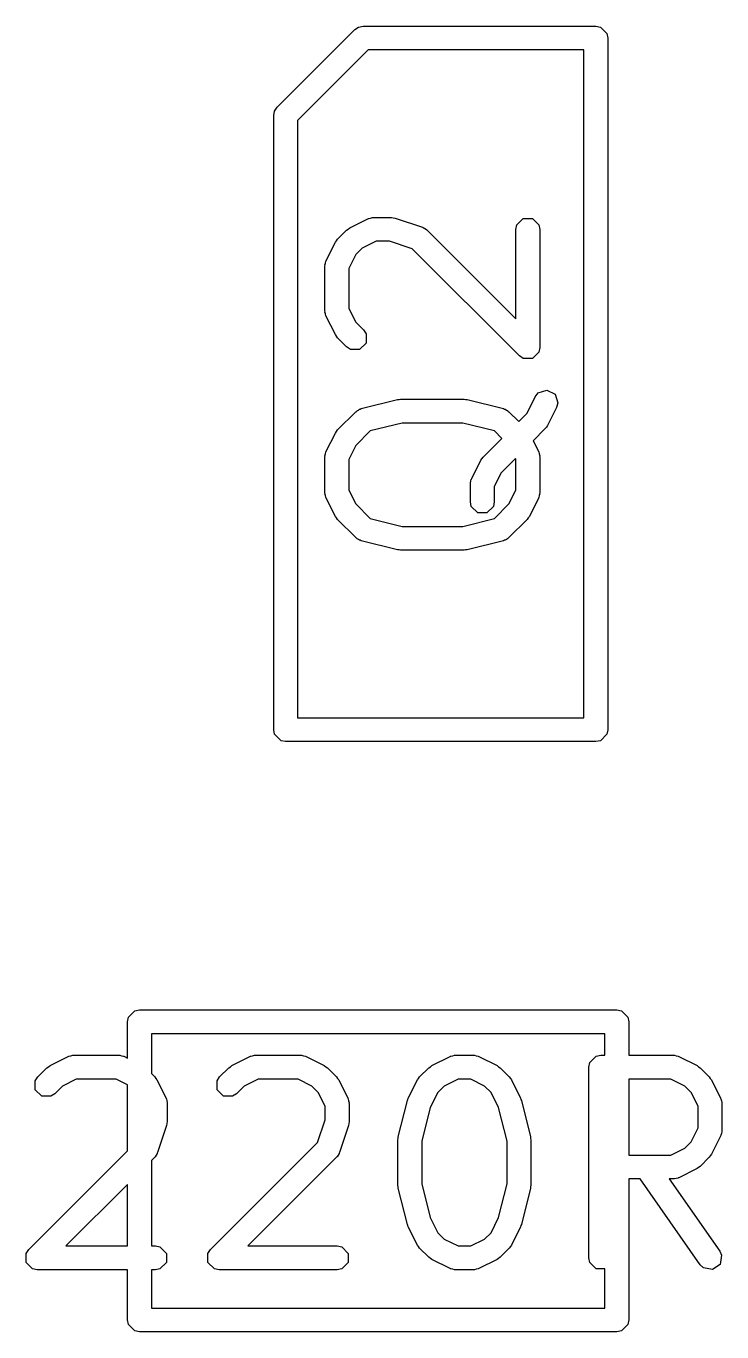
# Model space of a CAD drawing. Header units: inches. Extents: x -1.73 to 1.98, y -0.03 to 4.65.
# Drawn here: x -0.6919 to -0.5771, y 3.0999 to 3.3155 of the extents above; entities that cross this region are included whole.
import ezdxf

# ---------------------------------------------------------------- set-up
doc = ezdxf.new("R2010")
doc.units = ezdxf.units.IN
doc.header["$MEASUREMENT"] = 0
doc.layers.add('BLACK', color=250, linetype='CONTINUOUS')

msp = doc.modelspace()

# ---------------------------------------------------------------- linework, layer by layer
at = {"layer": 'BLACK', "linetype": 'CONTINUOUS'}
for p, q in [((-0.63771, 3.31488), (-0.63707, 3.3153)), ((-0.63707, 3.3153), (-0.63632, 3.31545)), ((-0.63707, 3.3153), (-0.63707, 3.3153)), ((-0.63632, 3.31545), (-0.59793, 3.31545)), ((-0.59793, 3.31545), (-0.59718, 3.3153)), ((-0.59718, 3.3153), (-0.59611, 3.31424)), ((-0.65051, 3.30208), (-0.63771, 3.31488)), ((-0.59611, 3.31424), (-0.59596, 3.31348)), ((-0.59596, 3.31348), (-0.59596, 3.19931)), ((-0.6355, 3.31152), (-0.64715, 3.29987)), ((-0.5999, 3.31152), (-0.6355, 3.31152)), ((-0.5999, 3.20128), (-0.5999, 3.31152)), ((-0.65108, 3.30069), (-0.65093, 3.30144)), ((-0.65108, 3.19931), (-0.65108, 3.30069)), ((-0.65093, 3.30144), (-0.65051, 3.30208)), ((-0.64715, 3.29987), (-0.64715, 3.20128)), ((-0.63853, 3.28216), (-0.63553, 3.28366)), ((-0.63553, 3.28366), (-0.63544, 3.28368)), ((-0.63544, 3.28368), (-0.63541, 3.28371)), ((-0.63541, 3.28371), (-0.6351, 3.28377)), ((-0.6351, 3.28377), (-0.63479, 3.28386)), ((-0.63479, 3.28386), (-0.63475, 3.28384)), ((-0.63475, 3.28384), (-0.63465, 3.28386)), ((-0.63465, 3.28386), (-0.63165, 3.28386)), ((-0.63165, 3.28386), (-0.63135, 3.2838)), ((-0.63135, 3.2838), (-0.63103, 3.28376)), ((-0.63103, 3.28376), (-0.62653, 3.28226)), ((-0.61098, 3.28265), (-0.60991, 3.28371)), ((-0.60991, 3.28371), (-0.6084, 3.28371)), ((-0.6084, 3.28371), (-0.60734, 3.28265)), ((-0.64055, 3.28029), (-0.63905, 3.28179)), ((-0.63905, 3.28179), (-0.63878, 3.28196)), ((-0.63878, 3.28196), (-0.63853, 3.28216)), ((-0.62653, 3.28226), (-0.62645, 3.28221)), ((-0.62645, 3.28221), (-0.6264, 3.28221)), ((-0.6264, 3.28221), (-0.62614, 3.28204)), ((-0.62614, 3.28204), (-0.62587, 3.28188)), ((-0.62587, 3.28188), (-0.62585, 3.28184)), ((-0.62585, 3.28184), (-0.62576, 3.28179)), ((-0.62576, 3.28179), (-0.61113, 3.26715)), ((-0.61113, 3.28189), (-0.61098, 3.28265)), ((-0.61113, 3.26715), (-0.61113, 3.28189)), ((-0.60734, 3.28265), (-0.60719, 3.28189)), ((-0.60719, 3.28189), (-0.60719, 3.2624)), ((-0.64241, 3.27678), (-0.64091, 3.27978)), ((-0.64091, 3.27978), (-0.64072, 3.28002)), ((-0.64072, 3.28002), (-0.64055, 3.28029)), ((-0.63649, 3.27878), (-0.63754, 3.27773)), ((-0.63419, 3.27993), (-0.63649, 3.27878)), ((-0.63197, 3.27993), (-0.63419, 3.27993)), ((-0.62822, 3.27867), (-0.63197, 3.27993)), ((-0.61055, 3.261), (-0.62822, 3.27867)), ((-0.64253, 3.27634), (-0.64247, 3.27665)), ((-0.64247, 3.27665), (-0.64244, 3.27668)), ((-0.64244, 3.27668), (-0.64241, 3.27678)), ((-0.63754, 3.27773), (-0.63869, 3.27543)), ((-0.64262, 3.27603), (-0.64253, 3.27634)), ((-0.6426, 3.27599), (-0.64262, 3.27603)), ((-0.64262, 3.2759), (-0.6426, 3.27599)), ((-0.64262, 3.2684), (-0.64262, 3.2759)), ((-0.63869, 3.27543), (-0.63869, 3.26886)), ((-0.6426, 3.2683), (-0.64262, 3.2684)), ((-0.64262, 3.26826), (-0.6426, 3.2683)), ((-0.64253, 3.26795), (-0.64262, 3.26826)), ((-0.64247, 3.26764), (-0.64253, 3.26795)), ((-0.63869, 3.26886), (-0.63754, 3.26656)), ((-0.64244, 3.26761), (-0.64247, 3.26764)), ((-0.64241, 3.26752), (-0.64244, 3.26761)), ((-0.64091, 3.26452), (-0.64241, 3.26752)), ((-0.63754, 3.26656), (-0.63626, 3.26529)), ((-0.64072, 3.26427), (-0.64091, 3.26452)), ((-0.64055, 3.264), (-0.64072, 3.26427)), ((-0.63905, 3.2625), (-0.64055, 3.264)), ((-0.63626, 3.26529), (-0.63584, 3.26465)), ((-0.63584, 3.26465), (-0.63584, 3.26314)), ((-0.63841, 3.26208), (-0.63905, 3.2625)), ((-0.6369, 3.26208), (-0.63841, 3.26208)), ((-0.63584, 3.26314), (-0.6369, 3.26208)), ((-0.60734, 3.26164), (-0.6084, 3.26058)), ((-0.60719, 3.2624), (-0.60734, 3.26164)), ((-0.60991, 3.26058), (-0.61055, 3.261)), ((-0.6084, 3.26058), (-0.60991, 3.26058)), ((-0.60792, 3.25428), (-0.60745, 3.25489)), ((-0.60745, 3.25489), (-0.60602, 3.25536)), ((-0.60602, 3.25536), (-0.60467, 3.25469)), ((-0.63663, 3.25231), (-0.63063, 3.25381)), ((-0.63063, 3.25381), (-0.63039, 3.25382)), ((-0.63039, 3.25382), (-0.63016, 3.25387)), ((-0.63016, 3.25387), (-0.61966, 3.25387)), ((-0.61966, 3.25387), (-0.61942, 3.25382)), ((-0.61942, 3.25382), (-0.61918, 3.25381)), ((-0.61918, 3.25381), (-0.61318, 3.25231)), ((-0.60928, 3.25156), (-0.60792, 3.25428)), ((-0.60467, 3.25469), (-0.60419, 3.25326)), ((-0.60419, 3.25326), (-0.6044, 3.25252)), ((-0.64055, 3.24879), (-0.63755, 3.25179)), ((-0.63755, 3.25179), (-0.63737, 3.25191)), ((-0.63737, 3.25191), (-0.63733, 3.25198)), ((-0.63733, 3.25198), (-0.63711, 3.25208)), ((-0.63711, 3.25208), (-0.63691, 3.25222)), ((-0.63691, 3.25222), (-0.63682, 3.25222)), ((-0.63682, 3.25222), (-0.63663, 3.25231)), ((-0.61318, 3.25231), (-0.61299, 3.25222)), ((-0.61299, 3.25222), (-0.6129, 3.25222)), ((-0.6129, 3.25222), (-0.6127, 3.25208)), ((-0.6127, 3.25208), (-0.61249, 3.25198)), ((-0.61249, 3.25198), (-0.61244, 3.25191)), ((-0.61244, 3.25191), (-0.61227, 3.25179)), ((-0.61227, 3.25179), (-0.61066, 3.25018)), ((-0.61066, 3.25018), (-0.60928, 3.25156)), ((-0.6044, 3.25252), (-0.6059, 3.24952)), ((-0.64091, 3.24828), (-0.64072, 3.24853)), ((-0.64072, 3.24853), (-0.64055, 3.24879)), ((-0.63515, 3.24862), (-0.63754, 3.24623)), ((-0.62991, 3.24993), (-0.63515, 3.24862)), ((-0.6199, 3.24993), (-0.62991, 3.24993)), ((-0.61466, 3.24862), (-0.6199, 3.24993)), ((-0.61344, 3.2474), (-0.61466, 3.24862)), ((-0.60627, 3.24901), (-0.60826, 3.24701)), ((-0.60609, 3.24927), (-0.60627, 3.24901)), ((-0.6059, 3.24952), (-0.60609, 3.24927)), ((-0.64241, 3.24528), (-0.64091, 3.24828)), ((-0.63754, 3.24623), (-0.63869, 3.24393)), ((-0.61655, 3.24429), (-0.61344, 3.2474)), ((-0.60826, 3.24701), (-0.6074, 3.24528)), ((-0.64262, 3.24454), (-0.64253, 3.24484)), ((-0.6426, 3.2445), (-0.64262, 3.24454)), ((-0.64262, 3.2444), (-0.6426, 3.2445)), ((-0.64262, 3.2384), (-0.64262, 3.2444)), ((-0.64253, 3.24484), (-0.64247, 3.24515)), ((-0.64247, 3.24515), (-0.64244, 3.24518)), ((-0.64244, 3.24518), (-0.64241, 3.24528)), ((-0.61672, 3.24403), (-0.61655, 3.24429)), ((-0.6112, 3.24408), (-0.61354, 3.24173)), ((-0.61113, 3.24393), (-0.6112, 3.24408)), ((-0.6074, 3.24528), (-0.60737, 3.24518)), ((-0.60737, 3.24518), (-0.60734, 3.24515)), ((-0.60734, 3.24515), (-0.60728, 3.24484)), ((-0.60728, 3.24484), (-0.60719, 3.24454)), ((-0.60719, 3.24454), (-0.60721, 3.2445)), ((-0.60721, 3.2445), (-0.60719, 3.2444)), ((-0.60719, 3.2444), (-0.60719, 3.2384)), ((-0.63869, 3.24393), (-0.63869, 3.23886)), ((-0.61842, 3.24078), (-0.61692, 3.24378)), ((-0.61692, 3.24378), (-0.61672, 3.24403)), ((-0.61113, 3.23886), (-0.61113, 3.24393)), ((-0.61863, 3.2399), (-0.61861, 3.24)), ((-0.61863, 3.2369), (-0.61863, 3.2399)), ((-0.61862, 3.24004), (-0.61854, 3.24034)), ((-0.61861, 3.24), (-0.61862, 3.24004)), ((-0.61854, 3.24034), (-0.61848, 3.24065)), ((-0.61848, 3.24065), (-0.61844, 3.24069)), ((-0.61844, 3.24069), (-0.61842, 3.24078)), ((-0.61354, 3.24173), (-0.61469, 3.23944)), ((-0.6426, 3.2383), (-0.64262, 3.2384)), ((-0.64262, 3.23826), (-0.6426, 3.2383)), ((-0.64253, 3.23796), (-0.64262, 3.23826)), ((-0.64247, 3.23765), (-0.64253, 3.23796)), ((-0.64244, 3.23761), (-0.64247, 3.23765)), ((-0.64241, 3.23752), (-0.64244, 3.23761)), ((-0.63869, 3.23886), (-0.63754, 3.23657)), ((-0.61469, 3.23944), (-0.61469, 3.2369)), ((-0.61228, 3.23657), (-0.61113, 3.23886)), ((-0.60737, 3.23761), (-0.6074, 3.23752)), ((-0.60734, 3.23765), (-0.60737, 3.23761)), ((-0.60728, 3.23796), (-0.60734, 3.23765)), ((-0.60719, 3.23826), (-0.60728, 3.23796)), ((-0.60719, 3.2384), (-0.60721, 3.2383)), ((-0.60721, 3.2383), (-0.60719, 3.23826)), ((-0.64091, 3.23452), (-0.64241, 3.23752)), ((-0.63754, 3.23657), (-0.63515, 3.23418)), ((-0.61848, 3.23615), (-0.61863, 3.2369)), ((-0.61741, 3.23508), (-0.61848, 3.23615)), ((-0.61484, 3.23615), (-0.6159, 3.23508)), ((-0.61469, 3.2369), (-0.61484, 3.23615)), ((-0.61466, 3.23418), (-0.61228, 3.23657)), ((-0.6074, 3.23752), (-0.6089, 3.23452)), ((-0.64072, 3.23427), (-0.64091, 3.23452)), ((-0.64055, 3.23401), (-0.64072, 3.23427)), ((-0.63755, 3.23101), (-0.64055, 3.23401)), ((-0.63515, 3.23418), (-0.62991, 3.23287)), ((-0.6199, 3.23287), (-0.61466, 3.23418)), ((-0.6159, 3.23508), (-0.61741, 3.23508)), ((-0.60927, 3.23401), (-0.61227, 3.23101)), ((-0.60909, 3.23427), (-0.60927, 3.23401)), ((-0.6089, 3.23452), (-0.60909, 3.23427)), ((-0.62991, 3.23287), (-0.6199, 3.23287)), ((-0.63737, 3.23089), (-0.63755, 3.23101)), ((-0.63733, 3.23082), (-0.63737, 3.23089)), ((-0.63711, 3.23072), (-0.63733, 3.23082)), ((-0.63691, 3.23058), (-0.63711, 3.23072)), ((-0.63682, 3.23058), (-0.63691, 3.23058)), ((-0.63663, 3.23049), (-0.63682, 3.23058)), ((-0.63063, 3.22899), (-0.63663, 3.23049)), ((-0.63039, 3.22898), (-0.63063, 3.22899)), ((-0.63016, 3.22893), (-0.63039, 3.22898)), ((-0.61942, 3.22898), (-0.61966, 3.22893)), ((-0.61918, 3.22899), (-0.61942, 3.22898)), ((-0.61318, 3.23049), (-0.61918, 3.22899)), ((-0.61299, 3.23058), (-0.61318, 3.23049)), ((-0.6129, 3.23058), (-0.61299, 3.23058)), ((-0.6127, 3.23072), (-0.6129, 3.23058)), ((-0.61249, 3.23082), (-0.6127, 3.23072)), ((-0.61244, 3.23089), (-0.61249, 3.23082)), ((-0.61227, 3.23101), (-0.61244, 3.23089)), ((-0.61966, 3.22893), (-0.63016, 3.22893)), ((-0.64715, 3.20128), (-0.5999, 3.20128)), ((-0.65093, 3.19856), (-0.65108, 3.19931)), ((-0.59596, 3.19931), (-0.59611, 3.19856)), ((-0.64987, 3.19749), (-0.65093, 3.19856)), ((-0.64911, 3.19734), (-0.64987, 3.19749)), ((-0.59793, 3.19734), (-0.64911, 3.19734)), ((-0.59718, 3.19749), (-0.59793, 3.19734)), ((-0.59611, 3.19856), (-0.59718, 3.19749)), ((-0.6752, 3.15108), (-0.67505, 3.15184)), ((-0.67505, 3.15184), (-0.67398, 3.1529)), ((-0.67398, 3.1529), (-0.67323, 3.15305)), ((-0.67323, 3.15305), (-0.59449, 3.15305)), ((-0.59449, 3.15305), (-0.59373, 3.1529)), ((-0.59373, 3.1529), (-0.59267, 3.15184)), ((-0.59267, 3.15184), (-0.59252, 3.15108)), ((-0.6752, 3.1451), (-0.6752, 3.15108)), ((-0.59252, 3.15108), (-0.59252, 3.14558)), ((-0.67126, 3.14911), (-0.67126, 3.14255)), ((-0.59646, 3.14911), (-0.67126, 3.14911)), ((-0.59646, 3.14558), (-0.59646, 3.14911)), ((-0.68798, 3.14387), (-0.68498, 3.14537)), ((-0.68498, 3.14537), (-0.68489, 3.14539)), ((-0.68489, 3.14539), (-0.68486, 3.14543)), ((-0.68486, 3.14543), (-0.68455, 3.14549)), ((-0.68455, 3.14549), (-0.68424, 3.14557)), ((-0.68424, 3.14557), (-0.6842, 3.14556)), ((-0.6842, 3.14556), (-0.6841, 3.14558)), ((-0.6841, 3.14558), (-0.6766, 3.14558)), ((-0.6766, 3.14558), (-0.67651, 3.14556)), ((-0.67651, 3.14556), (-0.67646, 3.14557)), ((-0.67646, 3.14557), (-0.67616, 3.14549)), ((-0.67616, 3.14549), (-0.67585, 3.14543)), ((-0.67585, 3.14543), (-0.67582, 3.14539)), ((-0.67582, 3.14539), (-0.67572, 3.14537)), ((-0.67572, 3.14537), (-0.6752, 3.1451)), ((-0.65799, 3.14387), (-0.65499, 3.14537)), ((-0.65499, 3.14537), (-0.65489, 3.14539)), ((-0.65489, 3.14539), (-0.65486, 3.14543)), ((-0.65486, 3.14543), (-0.65455, 3.14549)), ((-0.65455, 3.14549), (-0.65425, 3.14557)), ((-0.65425, 3.14557), (-0.6542, 3.14556)), ((-0.6542, 3.14556), (-0.65411, 3.14558)), ((-0.65411, 3.14558), (-0.64661, 3.14558)), ((-0.64661, 3.14558), (-0.64651, 3.14556)), ((-0.64651, 3.14556), (-0.64647, 3.14557)), ((-0.64647, 3.14557), (-0.64616, 3.14549)), ((-0.64616, 3.14549), (-0.64585, 3.14543)), ((-0.64585, 3.14543), (-0.64582, 3.14539)), ((-0.64582, 3.14539), (-0.64573, 3.14537)), ((-0.64573, 3.14537), (-0.64273, 3.14387)), ((-0.62499, 3.14387), (-0.62199, 3.14537)), ((-0.62199, 3.14537), (-0.6219, 3.14539)), ((-0.6219, 3.14539), (-0.62186, 3.14543)), ((-0.62186, 3.14543), (-0.62155, 3.14549)), ((-0.62155, 3.14549), (-0.62125, 3.14557)), ((-0.62125, 3.14557), (-0.62121, 3.14556)), ((-0.62121, 3.14556), (-0.62111, 3.14558)), ((-0.62111, 3.14558), (-0.61811, 3.14558)), ((-0.61811, 3.14558), (-0.61801, 3.14556)), ((-0.61801, 3.14556), (-0.61797, 3.14557)), ((-0.61797, 3.14557), (-0.61767, 3.14549)), ((-0.61767, 3.14549), (-0.61736, 3.14543)), ((-0.61736, 3.14543), (-0.61733, 3.14539)), ((-0.61733, 3.14539), (-0.61723, 3.14537)), ((-0.61723, 3.14537), (-0.61423, 3.14387)), ((-0.59893, 3.14436), (-0.59787, 3.14543)), ((-0.59787, 3.14543), (-0.59711, 3.14558)), ((-0.59711, 3.14558), (-0.59646, 3.14558)), ((-0.59252, 3.14558), (-0.58511, 3.14558)), ((-0.58511, 3.14558), (-0.58502, 3.14556)), ((-0.58502, 3.14556), (-0.58497, 3.14557)), ((-0.58497, 3.14557), (-0.58467, 3.14549)), ((-0.58467, 3.14549), (-0.58436, 3.14543)), ((-0.58436, 3.14543), (-0.58433, 3.14539)), ((-0.58433, 3.14539), (-0.58423, 3.14537)), ((-0.58423, 3.14537), (-0.58123, 3.14387)), ((-0.68999, 3.142), (-0.68849, 3.1435)), ((-0.68849, 3.1435), (-0.68823, 3.14367)), ((-0.68823, 3.14367), (-0.68798, 3.14387)), ((-0.66, 3.142), (-0.6585, 3.1435)), ((-0.6585, 3.1435), (-0.65823, 3.14367)), ((-0.65823, 3.14367), (-0.65799, 3.14387)), ((-0.64273, 3.14387), (-0.64248, 3.14367)), ((-0.64248, 3.14367), (-0.64222, 3.1435)), ((-0.64222, 3.1435), (-0.64072, 3.142)), ((-0.627, 3.142), (-0.6255, 3.1435)), ((-0.6255, 3.1435), (-0.62524, 3.14367)), ((-0.62524, 3.14367), (-0.62499, 3.14387)), ((-0.61423, 3.14387), (-0.61398, 3.14367)), ((-0.61398, 3.14367), (-0.61372, 3.1435)), ((-0.61372, 3.1435), (-0.61222, 3.142)), ((-0.59908, 3.14361), (-0.59893, 3.14436)), ((-0.59908, 3.11211), (-0.59908, 3.14361)), ((-0.58123, 3.14387), (-0.58098, 3.14367)), ((-0.58098, 3.14367), (-0.58072, 3.1435)), ((-0.58072, 3.1435), (-0.57922, 3.142)), ((-0.69042, 3.14136), (-0.68999, 3.142)), ((-0.69042, 3.13985), (-0.69042, 3.14136)), ((-0.68364, 3.14164), (-0.68594, 3.14049)), ((-0.67707, 3.14164), (-0.68364, 3.14164)), ((-0.6752, 3.1407), (-0.67707, 3.14164)), ((-0.6752, 3.1298), (-0.6752, 3.1407)), ((-0.67126, 3.14255), (-0.67071, 3.142)), ((-0.67071, 3.142), (-0.67054, 3.14174)), ((-0.67054, 3.14174), (-0.67034, 3.14149)), ((-0.67034, 3.14149), (-0.66884, 3.13849)), ((-0.66042, 3.14136), (-0.66, 3.142)), ((-0.66042, 3.13985), (-0.66042, 3.14136)), ((-0.65364, 3.14164), (-0.65594, 3.14049)), ((-0.64707, 3.14164), (-0.65364, 3.14164)), ((-0.64477, 3.14049), (-0.64707, 3.14164)), ((-0.64072, 3.142), (-0.64054, 3.14174)), ((-0.64054, 3.14174), (-0.64035, 3.14149)), ((-0.64035, 3.14149), (-0.63885, 3.13849)), ((-0.62887, 3.13849), (-0.62737, 3.14149)), ((-0.62737, 3.14149), (-0.62718, 3.14174)), ((-0.62718, 3.14174), (-0.627, 3.142)), ((-0.62065, 3.14164), (-0.62294, 3.14049)), ((-0.61857, 3.14164), (-0.62065, 3.14164)), ((-0.61628, 3.14049), (-0.61857, 3.14164)), ((-0.61222, 3.142), (-0.61204, 3.14174)), ((-0.61204, 3.14174), (-0.61185, 3.14149)), ((-0.61185, 3.14149), (-0.61035, 3.13849)), ((-0.58558, 3.14164), (-0.59252, 3.14164)), ((-0.59252, 3.14164), (-0.59252, 3.12908)), ((-0.58328, 3.14049), (-0.58558, 3.14164)), ((-0.57922, 3.142), (-0.57905, 3.14174)), ((-0.57905, 3.14174), (-0.57885, 3.14149)), ((-0.57885, 3.14149), (-0.57735, 3.13849)), ((-0.68935, 3.13879), (-0.69042, 3.13985)), ((-0.68785, 3.13879), (-0.68935, 3.13879)), ((-0.68721, 3.13921), (-0.68785, 3.13879)), ((-0.68594, 3.14049), (-0.68721, 3.13921)), ((-0.66884, 3.13849), (-0.66882, 3.13839)), ((-0.65936, 3.13879), (-0.66042, 3.13985)), ((-0.65785, 3.13879), (-0.65936, 3.13879)), ((-0.65721, 3.13921), (-0.65785, 3.13879)), ((-0.65594, 3.14049), (-0.65721, 3.13921)), ((-0.64373, 3.13944), (-0.64477, 3.14049)), ((-0.64258, 3.13714), (-0.64373, 3.13944)), ((-0.63885, 3.13849), (-0.63882, 3.13839)), ((-0.62893, 3.13828), (-0.62887, 3.13849)), ((-0.62399, 3.13944), (-0.62525, 3.13692)), ((-0.62294, 3.14049), (-0.62399, 3.13944)), ((-0.61523, 3.13944), (-0.61628, 3.14049)), ((-0.61397, 3.13692), (-0.61523, 3.13944)), ((-0.61035, 3.13849), (-0.61029, 3.13828)), ((-0.58223, 3.13944), (-0.58328, 3.14049)), ((-0.58108, 3.13714), (-0.58223, 3.13944)), ((-0.57735, 3.13849), (-0.57733, 3.13839)), ((-0.66882, 3.13839), (-0.66879, 3.13836)), ((-0.66879, 3.13836), (-0.66872, 3.13805)), ((-0.66872, 3.13805), (-0.66864, 3.13775)), ((-0.66864, 3.13775), (-0.66865, 3.1377)), ((-0.66865, 3.1377), (-0.66864, 3.13761)), ((-0.66864, 3.13761), (-0.66864, 3.13461)), ((-0.64258, 3.13493), (-0.64258, 3.13714)), ((-0.63882, 3.13839), (-0.63879, 3.13836)), ((-0.63879, 3.13836), (-0.63873, 3.13805)), ((-0.63873, 3.13805), (-0.63864, 3.13775)), ((-0.63864, 3.13775), (-0.63866, 3.1377)), ((-0.63866, 3.1377), (-0.63864, 3.13761)), ((-0.63864, 3.13761), (-0.63864, 3.13461)), ((-0.63052, 3.13209), (-0.62902, 3.13808)), ((-0.62902, 3.13808), (-0.62893, 3.13828)), ((-0.62525, 3.13692), (-0.62664, 3.13137)), ((-0.61258, 3.13137), (-0.61397, 3.13692)), ((-0.61029, 3.13828), (-0.6102, 3.13808)), ((-0.6102, 3.13808), (-0.6087, 3.13209)), ((-0.58108, 3.13357), (-0.58108, 3.13714)), ((-0.57733, 3.13839), (-0.5773, 3.13836)), ((-0.5773, 3.13836), (-0.57723, 3.13805)), ((-0.57723, 3.13805), (-0.57715, 3.13775)), ((-0.57715, 3.13775), (-0.57717, 3.1377)), ((-0.57717, 3.1377), (-0.57715, 3.13761)), ((-0.57715, 3.13761), (-0.57715, 3.13311)), ((-0.6687, 3.1343), (-0.66874, 3.13399)), ((-0.66864, 3.13461), (-0.6687, 3.1343)), ((-0.64383, 3.13117), (-0.64258, 3.13493)), ((-0.6387, 3.1343), (-0.63874, 3.13399)), ((-0.63864, 3.13461), (-0.6387, 3.1343)), ((-0.66874, 3.13399), (-0.67024, 3.12949)), ((-0.63874, 3.13399), (-0.64024, 3.12949)), ((-0.63053, 3.13184), (-0.63052, 3.13209)), ((-0.6087, 3.13209), (-0.60869, 3.13184)), ((-0.58223, 3.13127), (-0.58108, 3.13357)), ((-0.57735, 3.13223), (-0.57885, 3.12923)), ((-0.57733, 3.13232), (-0.57735, 3.13223)), ((-0.5773, 3.13235), (-0.57733, 3.13232)), ((-0.57723, 3.13266), (-0.5773, 3.13235)), ((-0.57715, 3.13297), (-0.57723, 3.13266)), ((-0.57715, 3.13311), (-0.57717, 3.13301)), ((-0.57717, 3.13301), (-0.57715, 3.13297)), ((-0.6615, 3.1135), (-0.64383, 3.13117)), ((-0.63058, 3.13161), (-0.63053, 3.13184)), ((-0.63058, 3.12411), (-0.63058, 3.13161)), ((-0.62664, 3.13137), (-0.62664, 3.12435)), ((-0.61258, 3.12435), (-0.61258, 3.13137)), ((-0.60869, 3.13184), (-0.60864, 3.13161)), ((-0.60864, 3.13161), (-0.60864, 3.12411)), ((-0.58558, 3.12908), (-0.58328, 3.13023)), ((-0.58328, 3.13023), (-0.58223, 3.13127)), ((-0.69149, 3.1135), (-0.6752, 3.1298)), ((-0.67071, 3.12872), (-0.67126, 3.12817)), ((-0.67126, 3.12817), (-0.67126, 3.11408)), ((-0.67066, 3.1288), (-0.67071, 3.12872)), ((-0.67062, 3.12882), (-0.67066, 3.1288)), ((-0.67046, 3.12909), (-0.67062, 3.12882)), ((-0.67028, 3.12935), (-0.67046, 3.12909)), ((-0.67024, 3.12949), (-0.67028, 3.1294)), ((-0.67028, 3.1294), (-0.67028, 3.12935)), ((-0.64072, 3.12872), (-0.65535, 3.11408)), ((-0.64066, 3.1288), (-0.64072, 3.12872)), ((-0.64062, 3.12882), (-0.64066, 3.1288)), ((-0.64046, 3.12909), (-0.64062, 3.12882)), ((-0.64029, 3.12935), (-0.64046, 3.12909)), ((-0.64024, 3.12949), (-0.64029, 3.1294)), ((-0.64029, 3.1294), (-0.64029, 3.12935)), ((-0.59252, 3.12908), (-0.58558, 3.12908)), ((-0.57922, 3.12872), (-0.58072, 3.12722)), ((-0.57905, 3.12898), (-0.57922, 3.12872)), ((-0.57885, 3.12923), (-0.57905, 3.12898)), ((-0.58123, 3.12685), (-0.58423, 3.12535)), ((-0.58098, 3.12704), (-0.58123, 3.12685)), ((-0.58072, 3.12722), (-0.58098, 3.12704)), ((-0.6752, 3.12423), (-0.68535, 3.11408)), ((-0.6752, 3.11408), (-0.6752, 3.12423)), ((-0.63053, 3.12387), (-0.63058, 3.12411)), ((-0.63052, 3.12363), (-0.63053, 3.12387)), ((-0.62902, 3.11763), (-0.63052, 3.12363)), ((-0.62664, 3.12435), (-0.62525, 3.1188)), ((-0.61397, 3.1188), (-0.61258, 3.12435)), ((-0.6087, 3.12363), (-0.6102, 3.11763)), ((-0.60869, 3.12387), (-0.6087, 3.12363)), ((-0.60864, 3.12411), (-0.60869, 3.12387)), ((-0.59064, 3.12514), (-0.59252, 3.12514)), ((-0.59252, 3.12514), (-0.59252, 3.10187)), ((-0.58073, 3.11098), (-0.59064, 3.12514)), ((-0.58511, 3.12514), (-0.58583, 3.12514)), ((-0.58583, 3.12514), (-0.5775, 3.11324)), ((-0.58502, 3.12516), (-0.58511, 3.12514)), ((-0.58497, 3.12515), (-0.58502, 3.12516)), ((-0.58467, 3.12523), (-0.58497, 3.12515)), ((-0.58436, 3.12529), (-0.58467, 3.12523)), ((-0.58433, 3.12532), (-0.58436, 3.12529)), ((-0.58423, 3.12535), (-0.58433, 3.12532)), ((-0.62893, 3.11744), (-0.62902, 3.11763)), ((-0.62887, 3.11723), (-0.62893, 3.11744)), ((-0.62737, 3.11423), (-0.62887, 3.11723)), ((-0.62525, 3.1188), (-0.62399, 3.11628)), ((-0.61523, 3.11628), (-0.61397, 3.1188)), ((-0.61035, 3.11723), (-0.61185, 3.11423)), ((-0.61029, 3.11744), (-0.61035, 3.11723)), ((-0.6102, 3.11763), (-0.61029, 3.11744)), ((-0.62399, 3.11628), (-0.62294, 3.11523)), ((-0.62294, 3.11523), (-0.62065, 3.11408)), ((-0.61857, 3.11408), (-0.61628, 3.11523)), ((-0.61628, 3.11523), (-0.61523, 3.11628)), ((-0.69192, 3.11286), (-0.69149, 3.1135)), ((-0.69192, 3.11136), (-0.69192, 3.11286)), ((-0.68535, 3.11408), (-0.6752, 3.11408)), ((-0.67126, 3.11408), (-0.6706, 3.11408)), ((-0.6706, 3.11408), (-0.66985, 3.11393)), ((-0.66985, 3.11393), (-0.66879, 3.11286)), ((-0.66879, 3.11286), (-0.66879, 3.11136)), ((-0.66192, 3.11286), (-0.6615, 3.1135)), ((-0.66192, 3.11136), (-0.66192, 3.11286)), ((-0.65535, 3.11408), (-0.64061, 3.11408)), ((-0.64061, 3.11408), (-0.63985, 3.11393)), ((-0.63985, 3.11393), (-0.63879, 3.11286)), ((-0.63879, 3.11286), (-0.63879, 3.11136)), ((-0.62718, 3.11398), (-0.62737, 3.11423)), ((-0.627, 3.11372), (-0.62718, 3.11398)), ((-0.6255, 3.11222), (-0.627, 3.11372)), ((-0.62065, 3.11408), (-0.61857, 3.11408)), ((-0.61222, 3.11372), (-0.61372, 3.11222)), ((-0.61204, 3.11398), (-0.61222, 3.11372)), ((-0.61185, 3.11423), (-0.61204, 3.11398)), ((-0.5775, 3.11324), (-0.57719, 3.11254)), ((-0.69085, 3.11029), (-0.69192, 3.11136)), ((-0.66879, 3.11136), (-0.66985, 3.11029)), ((-0.66086, 3.11029), (-0.66192, 3.11136)), ((-0.63879, 3.11136), (-0.63985, 3.11029)), ((-0.62524, 3.11204), (-0.6255, 3.11222)), ((-0.62499, 3.11185), (-0.62524, 3.11204)), ((-0.62199, 3.11035), (-0.62499, 3.11185)), ((-0.61423, 3.11185), (-0.61723, 3.11035)), ((-0.61398, 3.11204), (-0.61423, 3.11185)), ((-0.61372, 3.11222), (-0.61398, 3.11204)), ((-0.59893, 3.11136), (-0.59908, 3.11211)), ((-0.59787, 3.11029), (-0.59893, 3.11136)), ((-0.58017, 3.11045), (-0.58073, 3.11098)), ((-0.57869, 3.11019), (-0.58017, 3.11045)), ((-0.57745, 3.11105), (-0.57869, 3.11019)), ((-0.57719, 3.11254), (-0.57745, 3.11105)), ((-0.6901, 3.11014), (-0.69085, 3.11029)), ((-0.6752, 3.11014), (-0.6901, 3.11014)), ((-0.6752, 3.10187), (-0.6752, 3.11014)), ((-0.6706, 3.11014), (-0.67126, 3.11014)), ((-0.67126, 3.11014), (-0.67126, 3.10384)), ((-0.66985, 3.11029), (-0.6706, 3.11014)), ((-0.6601, 3.11014), (-0.66086, 3.11029)), ((-0.64061, 3.11014), (-0.6601, 3.11014)), ((-0.63985, 3.11029), (-0.64061, 3.11014)), ((-0.6219, 3.11032), (-0.62199, 3.11035)), ((-0.62186, 3.11029), (-0.6219, 3.11032)), ((-0.62155, 3.11023), (-0.62186, 3.11029)), ((-0.62125, 3.11015), (-0.62155, 3.11023)), ((-0.62121, 3.11016), (-0.62125, 3.11015)), ((-0.62111, 3.11014), (-0.62121, 3.11016)), ((-0.61811, 3.11014), (-0.62111, 3.11014)), ((-0.61801, 3.11016), (-0.61811, 3.11014)), ((-0.61797, 3.11015), (-0.61801, 3.11016)), ((-0.61767, 3.11023), (-0.61797, 3.11015)), ((-0.61736, 3.11029), (-0.61767, 3.11023)), ((-0.61733, 3.11032), (-0.61736, 3.11029)), ((-0.61723, 3.11035), (-0.61733, 3.11032)), ((-0.59646, 3.11029), (-0.59787, 3.11029)), ((-0.59646, 3.10384), (-0.59646, 3.11029)), ((-0.67505, 3.10112), (-0.6752, 3.10187)), ((-0.67126, 3.10384), (-0.59646, 3.10384)), ((-0.59252, 3.10187), (-0.59267, 3.10112)), ((-0.67398, 3.10005), (-0.67505, 3.10112)), ((-0.67323, 3.0999), (-0.67398, 3.10005)), ((-0.59449, 3.0999), (-0.67323, 3.0999)), ((-0.59373, 3.10005), (-0.59449, 3.0999)), ((-0.59267, 3.10112), (-0.59373, 3.10005))]:
    msp.add_line(p, q, dxfattribs=at)

doc.saveas('drawing.dxf')
